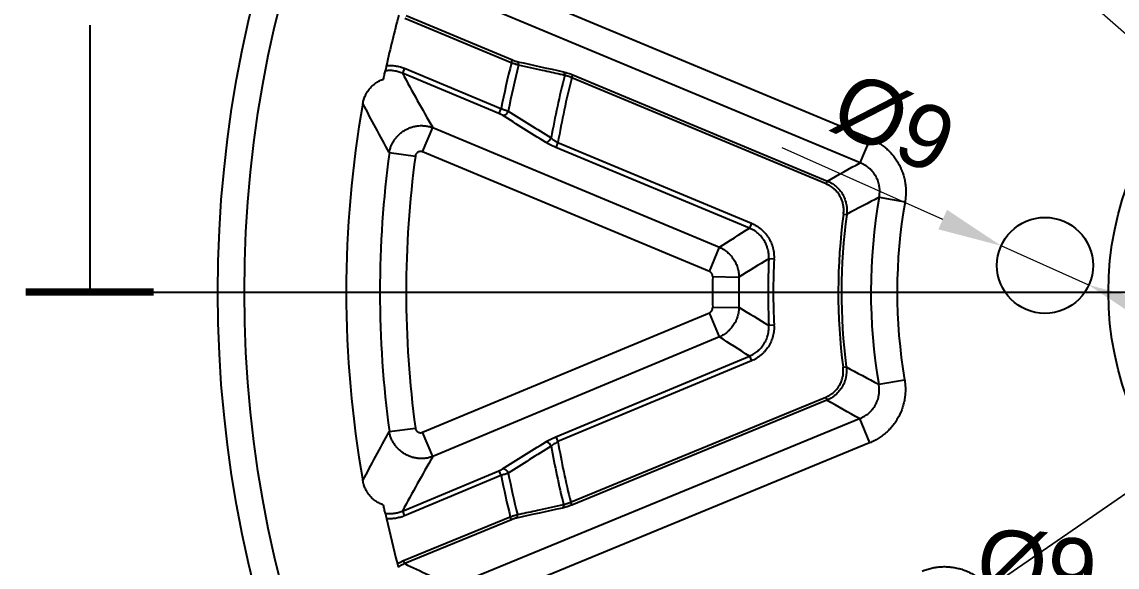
# Model space of a CAD drawing. Header units: millimetres. Extents: x -5 to 579, y 15 to 400.
# Drawn here: x 303 to 405.6, y 120.6 to 171.6 of the extents above; entities that cross this region are included whole.
import ezdxf

# ---------------------------------------------------------------- set-up
doc = ezdxf.new("R2010")
doc.units = ezdxf.units.MM
doc.layers.add('1', color=7, linetype='Continuous', true_color=0xffffff)
doc.styles.add('Arial', font='Arial')
doc.dimstyles.get("Standard").update_dxf_attribs({"dimtxt": 0.18, "dimasz": 0.18, "dimexe": 0.18, "dimexo": 0.0625, "dimgap": 0.09, "dimtad": 0, "dimtih": 1, "dimtoh": 1, "dimdec": 4, "dimzin": 0, "dimdsep": 46, "dimtxsty": 'Standard', "dimcen": 0.09, "dimadec": 0, "dimazin": 0, "dimtfac": 1, "dimtdec": 4, "dimtofl": 0, "dimtmove": 0, "dimatfit": 3, "dimfxl": 1, "dimtolj": 1, "dimtzin": 0, "dimarcsym": 0})

# ---------------------------------------------------------------- blocks, each defined once
blk = doc.blocks.new('ASSORTED_DRAFT2')
at = {"color": 18, "lineweight": 70}
blk.add_solid([(309.366085, 146.678381), (307.490441, 153.678374), (311.24173, 153.678388), (309.366085, 146.678381)], dxfattribs=at)
blk = doc.blocks.new('_U1')
at = {"layer": '1', "color": 18, "linetype": 'Continuous', "lineweight": 13}
for p, q in [((341.2, 82.54), (578.86, 246.13)), ((433.87, 146.33), (341.2, 82.54))]:
    blk.add_line(p, q, dxfattribs=at)
at = {"layer": '1', "color": 18}
for points in [[(429.49, 142.1), (428.36, 143.75), (433.87, 146.33)], [(345.57, 86.77), (346.71, 85.12), (341.2, 82.54)]]:
    blk.add_solid(points, dxfattribs=at)
at = {"layer": 'Defpoints', "color": 0}
for p in [(433.87, 146.33), (341.2, 82.54)]:
    blk.add_point(p, dxfattribs=at)
at = {"layer": '1', "color": 18, "insert": (546.66, 239.27), "char_height": 8, "attachment_point": 1, "rotation": 34.5398, "style": 'Arial'}
blk.add_mtext('\\A1;%%c225', dxfattribs=at)
blk = doc.blocks.new('_U2')
at = {"layer": '1', "color": 18, "linetype": 'Continuous', "lineweight": 13}
for p, q in [((395.37, 180.25), (313.96, 251.99)), ((472.36, 112.41), (395.37, 180.25)), ((472.36, 112.41), (399.87, 176.28))]:
    blk.add_line(p, q, dxfattribs=at)
at = {"layer": '1', "color": 18}
for points in [[(400.53, 177.03), (399.21, 175.53), (395.37, 180.25)], [(467.2, 115.62), (468.52, 117.12), (472.36, 112.41)]]:
    blk.add_solid(points, dxfattribs=at)
at = {"layer": 'Defpoints', "color": 0}
for p in [(395.37, 180.25), (472.36, 112.41)]:
    blk.add_point(p, dxfattribs=at)
at = {"layer": '1', "color": 18, "insert": (326.12, 259.75), "char_height": 8, "attachment_point": 1, "rotation": 318.6138, "style": 'Arial'}
blk.add_mtext('\\A1;%%c102,6', dxfattribs=at)
blk = doc.blocks.new('_U6')
at = {"layer": '1', "color": 18, "linetype": 'Continuous', "lineweight": 13}
for p, q in [((389.29, 153.12), (374.26, 159.86)), ((402.97, 146.99), (394.76, 150.67)), ((408.45, 144.53), (413.92, 142.08))]:
    blk.add_line(p, q, dxfattribs=at)
at = {"layer": '1', "color": 18}
for points in [[(388.88, 152.21), (389.69, 154.04), (394.76, 150.67)], [(408.86, 145.44), (408.04, 143.62), (402.97, 146.99)]]:
    blk.add_solid(points, dxfattribs=at)
at = {"layer": 'Defpoints', "color": 0}
for p in [(394.76, 150.67), (402.97, 146.99)]:
    blk.add_point(p, dxfattribs=at)
at = {"layer": '1', "color": 18, "insert": (380.86, 167.26), "char_height": 6, "attachment_point": 1, "rotation": 335.8458, "style": 'Arial'}
blk.add_mtext('\\A1;%%c9', dxfattribs=at)
blk = doc.blocks.new('_U9')
at = {"layer": '1', "color": 18, "linetype": 'Continuous', "lineweight": 13}
for p, q in [((405.13, 113.29), (388.79, 115.34)), ((420.01, 111.42), (411.08, 112.54)), ((425.97, 110.67), (431.92, 109.92))]:
    blk.add_line(p, q, dxfattribs=at)
at = {"layer": '1', "color": 18}
for points in [[(405.01, 112.29), (405.26, 114.28), (411.08, 112.54)], [(426.09, 111.66), (425.84, 109.68), (420.01, 111.42)]]:
    blk.add_solid(points, dxfattribs=at)
at = {"layer": 'Defpoints', "color": 0}
for p in [(411.08, 112.54), (420.01, 111.42)]:
    blk.add_point(p, dxfattribs=at)
at = {"layer": '1', "color": 18, "insert": (392.94, 124.35), "char_height": 6, "attachment_point": 1, "rotation": 352.8468, "style": 'Arial'}
blk.add_mtext('\\A1;%%c9', dxfattribs=at)

msp = doc.modelspace()

# ---------------------------------------------------------------- linework, layer by layer
at = {"layer": '1'}
for p, q in [((344.46, 176.59), (382.51, 160.72)), ((381.56, 158.45), (343.51, 174.32)), ((348.87, 167.81), (338.89, 171.97)), ((339.01, 172.24), (348.99, 168.08)), ((309.37, 171.33), (309.37, 146.33)), ((338.85, 167.3), (338.66, 166.84)), ((338.85, 167.3), (347.9, 163.52)), ((348.87, 167.81), (348.99, 168.08)), ((347.71, 163.07), (338.66, 166.84)), ((354.53, 166.4), (354.64, 166.68)), ((378.38, 156.46), (354.53, 166.4)), ((354.64, 166.68), (378.49, 156.73)), ((347.9, 163.52), (347.71, 163.07)), ((340.56, 159.46), (341.51, 161.74)), ((341.51, 161.74), (368.37, 150.53)), ((353.24, 160.34), (353.05, 159.89)), ((353.24, 160.34), (371.37, 152.78)), ((381.56, 158.45), (382.51, 160.72)), ((337.44, 159.41), (339.88, 159.08)), ((367.43, 148.26), (340.56, 159.46)), ((371.18, 152.32), (353.05, 159.89)), ((378.38, 156.46), (378.49, 156.73)), ((383.33, 155.21), (385.76, 154.78)), ((379.99, 153.64), (380.28, 153.6)), ((371.37, 152.78), (371.18, 152.32)), ((367.43, 148.26), (368.37, 150.53)), ((373.48, 149.42), (372.99, 149.45)), ((367.73, 147.79), (370.19, 147.74)), ((303.37, 146.33), (564.37, 146.33)), ((367.73, 144.87), (370.19, 144.92)), ((340.56, 133.19), (367.43, 144.4)), ((368.37, 142.13), (367.43, 144.4)), ((373.48, 143.24), (372.99, 143.21)), ((368.37, 142.13), (341.51, 130.92)), ((353.05, 132.77), (371.18, 140.33)), ((371.37, 139.88), (353.24, 132.32)), ((371.18, 140.33), (371.37, 139.88)), ((379.95, 139.28), (380.25, 139.32)), ((383.29, 137.7), (385.71, 138.11)), ((354.43, 126.65), (378.33, 136.48)), ((378.33, 136.48), (378.44, 136.2)), ((378.44, 136.2), (354.54, 126.37)), ((343.38, 118.79), (381.5, 134.47)), ((381.5, 134.47), (382.44, 132.19)), ((337.44, 133.25), (339.88, 133.58)), ((341.51, 130.92), (340.56, 133.19)), ((353.05, 132.77), (353.24, 132.32)), ((382.44, 132.19), (344.31, 116.51)), ((338.66, 125.81), (347.71, 129.59)), ((347.71, 129.59), (347.9, 129.14)), ((347.9, 129.14), (338.85, 125.36)), ((354.43, 126.65), (354.54, 126.37)), ((338.66, 125.81), (338.85, 125.36)), ((338.77, 121.16), (348.77, 125.27)), ((348.88, 125), (348.77, 125.27)), ((348.88, 125), (338.88, 120.88)), ((338.88, 120.88), (338.77, 121.16))]:
    msp.add_line(p, q, dxfattribs=at)
at = {"layer": '1', "const_width": 0.7}
msp.add_lwpolyline([(303.37, 146.33), (315.37, 146.33)], dxfattribs=at)
at = {"layer": '1'}
for centre, radius in [((433.87, 146.33), 112.5), ((433.87, 146.33), 110.01), ((433.87, 146.33), 29.06), ((398.87, 148.83), 4.5)]:
    msp.add_circle(centre, radius, dxfattribs=at)
for radius, start, end in [(99, 164.8064, 167.6174), (87.66, 165.8173, 168.6895), (86.96, 165.8416, 168.7532), (82.54, 165.7526, 169.9194), (81.84, 165.8001, 170.1406), (100.47, 169.8707, 190.1293), (97.31, 172.2758, 187.7242), (94.85, 172.2758, 187.7242), (51.31, 170.0342, 189.6812), (48.85, 170.0342, 189.6812), (54.37, 172.2678, 187.4476), (54.07, 172.2678, 187.4476), (60.95, 177.0674, 182.9326), (60.46, 177.0674, 182.9326), (66.15, 178.7327, 181.2673), (63.69, 178.7327, 181.2673), (82.54, 190.0806, 193.9627), (81.84, 189.8594, 193.9152), (86.96, 191.2468, 193.8738), (87.66, 191.3105, 193.8981), (99, 192.3826, 194.9089)]:
    msp.add_arc((433.87, 146.33), radius, start, end, dxfattribs=at)
for centre, major_axis, ratio, start_param, end_param in [((349.34, 167.65), (-0.065, -0.293), 0.706957, 1.550217, 2.893533), ((353.66, 166.7), (-0.065, -0.293), 0.706941, 1.549125, 2.893539), ((348.23, 163.36), (0.266, 0.423), 0.682711, 3.381539, 4.967136), ((352.25, 160.84), (0.265, 0.424), 0.679974, 3.380689, 4.980155), ((352.25, 131.82), (-0.265, 0.424), 0.679974, 4.444623, 6.044089), ((348.23, 129.3), (-0.266, 0.423), 0.682711, 4.457642, 6.043239), ((353.56, 126.36), (0.063, -0.293), 0.706941, 0.248054, 1.592467), ((349.24, 125.43), (0.063, -0.293), 0.706957, 0.24806, 1.591375)]:
    msp.add_ellipse(centre, major_axis=major_axis, ratio=ratio, start_param=start_param, end_param=end_param, dxfattribs=at)
for points, knots in [([(337.17, 167.56), (337.16, 167.53), (337.15, 167.47), (337.14, 167.42), (337.13, 167.38), (337.13, 167.37), (337.12, 167.34), (337.12, 167.33), (337.11, 167.29), (337.11, 167.27), (337.1, 167.24), (337.1, 167.22), (337.09, 167.2), (337.09, 167.19), (337.08, 167.16), (337.08, 167.15), (337.07, 167.12), (337.07, 167.11), (337.07, 167.1), (337.07, 167.09), (337.06, 167.08), (337.06, 167.07), (337.06, 167.06)], [0, 0, 0, 0, 0.125, 0.25, 0.25, 0.3125, 0.3125, 0.375, 0.375, 0.5, 0.5, 0.5625, 0.5625, 0.625, 0.625, 0.75, 0.75, 0.8125, 0.8125, 0.875, 0.875, 1, 1, 1, 1]), ([(337.17, 167.56), (337.24, 167.56), (337.31, 167.57), (337.46, 167.57), (337.53, 167.57), (337.74, 167.57), (338.02, 167.54), (338.3, 167.48), (338.48, 167.43), (338.51, 167.42), (338.58, 167.4), (338.68, 167.37), (338.78, 167.33), (338.85, 167.3)], [0, 0, 0, 0, 0.125, 0.125, 0.25, 0.25, 0.5, 0.75, 0.75, 0.8125, 0.8125, 0.875, 1, 1, 1, 1]), ([(349.55, 167.6), (349.5, 167.61), (349.46, 167.62), (349.38, 167.64), (349.35, 167.65), (349.31, 167.66), (349.29, 167.67), (349.27, 167.68), (349.25, 167.68), (349.18, 167.7), (349.12, 167.72), (349.04, 167.75), (349.03, 167.75), (349, 167.76), (348.98, 167.77), (348.94, 167.78), (348.9, 167.8), (348.87, 167.81)], [0, 0, 0, 0, 0.25, 0.25, 0.375, 0.375, 0.4375, 0.4375, 0.5, 0.5, 0.75, 0.75, 0.8125, 0.8125, 0.875, 0.875, 1, 1, 1, 1]), ([(348.99, 168.08), (349.01, 168.07), (349.03, 168.06), (349.07, 168.05), (349.09, 168.04), (349.16, 168.01), (349.2, 168), (349.25, 167.98), (349.26, 167.98), (349.28, 167.97), (349.29, 167.97), (349.32, 167.96), (349.34, 167.95), (349.39, 167.94), (349.43, 167.93), (349.46, 167.92)], [0, 0, 0, 0, 0.125, 0.125, 0.25, 0.25, 0.5, 0.5, 0.5625, 0.5625, 0.625, 0.625, 0.75, 0.75, 1, 1, 1, 1]), ([(353.86, 166.64), (353.72, 166.67), (353.59, 166.7), (352.9, 166.86), (352.34, 166.98), (351.04, 167.27), (350.3, 167.43), (349.55, 167.6)], [0, 0, 0, 0, 0.096092, 0.096092, 0.480459, 0.480459, 1, 1, 1, 1]), ([(334.96, 164), (334.98, 164.13), (335.05, 164.38), (335.14, 164.63), (335.22, 164.8), (335.25, 164.86), (335.3, 164.95), (335.32, 164.98), (335.35, 165.04), (335.37, 165.06), (335.46, 165.2), (335.53, 165.31), (335.7, 165.51), (335.79, 165.6), (335.91, 165.71), (335.94, 165.73), (335.99, 165.78), (336.06, 165.84), (336.14, 165.9), (336.31, 166.01), (336.42, 166.07), (336.59, 166.16), (336.65, 166.19), (336.74, 166.23), (336.77, 166.24), (336.84, 166.26), (336.87, 166.27), (336.9, 166.28)], [0, 0, 0, 0, 0.125, 0.25, 0.25, 0.3125, 0.3125, 0.34375, 0.34375, 0.375, 0.375, 0.5, 0.5, 0.625, 0.625, 0.65625, 0.65625, 0.6875, 0.75, 0.75, 0.875, 0.875, 0.9375, 0.9375, 0.96875, 0.96875, 1, 1, 1, 1]), ([(336.9, 166.28), (336.93, 166.42), (336.95, 166.55), (337.01, 166.81), (337.03, 166.94), (337.06, 167.06)], [0, 0, 0, 0, 0.5, 0.5, 1, 1, 1, 1]), ([(338.66, 166.84), (338.6, 166.87), (338.53, 166.9), (338.4, 166.94), (338.34, 166.96), (338.14, 167.02), (338.01, 167.04), (337.74, 167.08), (337.6, 167.09), (337.43, 167.09), (337.4, 167.09), (337.33, 167.08), (337.23, 167.08), (337.13, 167.07), (337.06, 167.06)], [0, 0, 0, 0, 0.125, 0.125, 0.25, 0.25, 0.5, 0.5, 0.75, 0.75, 0.8125, 0.8125, 0.875, 1, 1, 1, 1]), ([(353.77, 166.97), (353.83, 166.95), (353.89, 166.94), (354, 166.91), (354.03, 166.9), (354.08, 166.88), (354.1, 166.88), (354.14, 166.86), (354.16, 166.86), (354.25, 166.83), (354.33, 166.8), (354.43, 166.76), (354.45, 166.76), (354.49, 166.74), (354.51, 166.73), (354.57, 166.71), (354.6, 166.69), (354.64, 166.68)], [0, 0, 0, 0, 0.25, 0.25, 0.375, 0.375, 0.4375, 0.4375, 0.5, 0.5, 0.75, 0.75, 0.8125, 0.8125, 0.875, 0.875, 1, 1, 1, 1]), ([(354.53, 166.4), (354.5, 166.42), (354.47, 166.43), (354.43, 166.45), (354.41, 166.46), (354.38, 166.47), (354.37, 166.48), (354.29, 166.51), (354.23, 166.53), (354.16, 166.56), (354.15, 166.56), (354.12, 166.57), (354.1, 166.58), (354.06, 166.59), (354.04, 166.6), (353.96, 166.62), (353.91, 166.63), (353.86, 166.64)], [0, 0, 0, 0, 0.125, 0.125, 0.1875, 0.1875, 0.25, 0.25, 0.5, 0.5, 0.5625, 0.5625, 0.625, 0.625, 0.75, 0.75, 1, 1, 1, 1]), ([(347.9, 163.52), (347.97, 163.5), (348.03, 163.48), (348.12, 163.45), (348.15, 163.44), (348.21, 163.42), (348.24, 163.41), (348.33, 163.38), (348.38, 163.36), (348.46, 163.33), (348.49, 163.32), (348.53, 163.31), (348.56, 163.3), (348.58, 163.29)], [0, 0, 0, 0, 0.25, 0.25, 0.375, 0.375, 0.5, 0.5, 0.75, 0.75, 0.875, 0.875, 1, 1, 1, 1]), ([(348.04, 162.9), (348.02, 162.92), (348, 162.93), (347.95, 162.96), (347.92, 162.97), (347.88, 162.99), (347.87, 163), (347.84, 163.01), (347.82, 163.02), (347.78, 163.04), (347.75, 163.05), (347.71, 163.07)], [0, 0, 0, 0, 0.25, 0.25, 0.5, 0.5, 0.625, 0.625, 0.75, 0.75, 1, 1, 1, 1]), ([(337.44, 159.41), (337.46, 159.52), (337.48, 159.63), (337.53, 159.79), (337.55, 159.84), (337.58, 159.94), (337.6, 160), (337.67, 160.15), (337.76, 160.35), (337.88, 160.54), (337.96, 160.65), (337.98, 160.67), (338.01, 160.72), (338.06, 160.79), (338.12, 160.85), (338.23, 160.98), (338.38, 161.13), (338.56, 161.28), (338.67, 161.36), (338.69, 161.38), (338.74, 161.41), (338.81, 161.45), (338.88, 161.5), (339.03, 161.58), (339.13, 161.63), (339.33, 161.72), (339.44, 161.76), (339.65, 161.83), (339.76, 161.85), (339.98, 161.9), (340.09, 161.91), (340.31, 161.93), (340.42, 161.93), (340.59, 161.93), (340.64, 161.92), (340.76, 161.91), (340.81, 161.91), (340.97, 161.89), (341.08, 161.86), (341.3, 161.81), (341.4, 161.78), (341.51, 161.74)], [0, 0, 0, 0, 0.0625, 0.0625, 0.09375, 0.09375, 0.125, 0.125, 0.1875, 0.25, 0.25, 0.265625, 0.265625, 0.28125, 0.3125, 0.3125, 0.375, 0.4375, 0.4375, 0.453125, 0.453125, 0.46875, 0.5, 0.5, 0.5625, 0.5625, 0.625, 0.625, 0.6875, 0.6875, 0.75, 0.75, 0.8125, 0.8125, 0.84375, 0.84375, 0.875, 0.875, 0.9375, 0.9375, 1, 1, 1, 1]), ([(353.05, 159.89), (352.95, 159.93), (352.86, 159.97), (352.73, 160.03), (352.68, 160.05), (352.62, 160.08), (352.59, 160.09), (352.55, 160.11), (352.53, 160.12), (352.42, 160.18), (352.34, 160.22), (352.23, 160.28), (352.2, 160.3), (352.13, 160.34), (352.09, 160.36), (352.06, 160.38)], [0, 0, 0, 0, 0.25, 0.25, 0.375, 0.375, 0.4375, 0.4375, 0.5, 0.5, 0.75, 0.75, 0.875, 0.875, 1, 1, 1, 1]), ([(352.6, 160.78), (352.62, 160.76), (352.64, 160.74), (352.68, 160.7), (352.71, 160.69), (352.78, 160.63), (352.83, 160.59), (352.91, 160.54), (352.94, 160.52), (353, 160.48), (353.03, 160.46), (353.12, 160.41), (353.18, 160.38), (353.24, 160.34)], [0, 0, 0, 0, 0.125, 0.125, 0.25, 0.25, 0.5, 0.5, 0.625, 0.625, 0.75, 0.75, 1, 1, 1, 1]), ([(382.51, 160.72), (382.65, 160.66), (382.93, 160.53), (383.32, 160.3), (383.57, 160.13), (383.81, 159.95), (383.93, 159.85), (384.16, 159.65), (384.27, 159.54), (384.48, 159.32), (384.68, 159.09), (384.86, 158.84), (384.98, 158.65), (385.02, 158.59), (385.1, 158.46), (385.14, 158.39), (385.25, 158.19), (385.32, 158.05), (385.44, 157.77), (385.55, 157.49), (385.64, 157.2), (385.71, 156.9), (385.74, 156.75), (385.79, 156.45), (385.81, 156.3), (385.84, 155.99), (385.85, 155.69), (385.82, 155.24), (385.78, 154.93), (385.76, 154.78)], [0, 0, 0, 0, 0.0625, 0.125, 0.1875, 0.1875, 0.25, 0.25, 0.3125, 0.3125, 0.375, 0.4375, 0.4375, 0.46875, 0.46875, 0.5, 0.5, 0.5625, 0.5625, 0.625, 0.6875, 0.6875, 0.75, 0.75, 0.8125, 0.8125, 0.875, 0.9375, 1, 1, 1, 1]), ([(340.56, 159.46), (340.52, 159.48), (340.49, 159.49), (340.43, 159.5), (340.41, 159.5), (340.37, 159.5), (340.36, 159.5), (340.3, 159.5), (340.26, 159.49), (340.19, 159.47), (340.15, 159.46), (340.11, 159.43), (340.09, 159.42), (340.06, 159.4), (340.03, 159.37), (340, 159.35), (339.99, 159.32), (339.98, 159.32), (339.97, 159.3), (339.96, 159.29), (339.94, 159.26), (339.92, 159.22), (339.9, 159.17), (339.9, 159.15), (339.89, 159.11), (339.88, 159.1), (339.88, 159.08)], [0, 0, 0, 0, 0.125, 0.125, 0.1875, 0.1875, 0.25, 0.25, 0.375, 0.375, 0.5, 0.5, 0.5625, 0.5625, 0.625, 0.6875, 0.6875, 0.71875, 0.71875, 0.75, 0.75, 0.875, 0.875, 0.9375, 0.9375, 1, 1, 1, 1]), ([(383.33, 155.21), (383.36, 155.37), (383.38, 155.54), (383.39, 155.87), (383.38, 156.04), (383.35, 156.25), (383.34, 156.29), (383.33, 156.37), (383.32, 156.41), (383.29, 156.53), (383.27, 156.61), (383.19, 156.85), (383.12, 157), (383.02, 157.19), (383, 157.23), (382.95, 157.3), (382.93, 157.33), (382.86, 157.44), (382.76, 157.57), (382.65, 157.7), (382.57, 157.79), (382.54, 157.82), (382.48, 157.87), (382.44, 157.9), (382.28, 158.04), (382.15, 158.14), (381.86, 158.31), (381.72, 158.38), (381.56, 158.45)], [0, 0, 0, 0, 0.125, 0.125, 0.25, 0.25, 0.28125, 0.28125, 0.3125, 0.3125, 0.375, 0.375, 0.5, 0.5, 0.53125, 0.53125, 0.5625, 0.5625, 0.625, 0.6875, 0.6875, 0.71875, 0.71875, 0.75, 0.75, 0.875, 0.875, 1, 1, 1, 1]), ([(379.99, 153.64), (380.01, 153.79), (380.02, 153.93), (380.01, 154.15), (380.01, 154.22), (380, 154.33), (379.99, 154.37), (379.98, 154.44), (379.97, 154.48), (379.94, 154.66), (379.9, 154.8), (379.82, 155), (379.8, 155.07), (379.75, 155.16), (379.73, 155.2), (379.7, 155.26), (379.68, 155.29), (379.59, 155.45), (379.51, 155.57), (379.37, 155.74), (379.32, 155.79), (379.25, 155.87), (379.22, 155.9), (379.17, 155.95), (379.14, 155.97), (379.01, 156.09), (378.89, 156.18), (378.64, 156.33), (378.51, 156.4), (378.38, 156.46)], [0, 0, 0, 0, 0.125, 0.125, 0.1875, 0.1875, 0.21875, 0.21875, 0.25, 0.25, 0.375, 0.375, 0.4375, 0.4375, 0.46875, 0.46875, 0.5, 0.5, 0.625, 0.625, 0.6875, 0.6875, 0.71875, 0.71875, 0.75, 0.75, 0.875, 0.875, 1, 1, 1, 1]), ([(378.49, 156.73), (378.64, 156.67), (378.79, 156.59), (379.06, 156.42), (379.19, 156.32), (379.32, 156.2), (379.34, 156.19), (379.37, 156.16), (379.41, 156.12), (379.51, 156.02), (379.59, 155.93), (379.75, 155.75), (379.84, 155.61), (379.94, 155.44), (379.96, 155.4), (379.99, 155.33), (380.01, 155.29), (380.06, 155.18), (380.09, 155.11), (380.18, 154.89), (380.22, 154.73), (380.26, 154.53), (380.27, 154.49), (380.28, 154.41), (380.29, 154.37), (380.3, 154.25), (380.31, 154.17), (380.31, 154.05), (380.31, 154.01), (380.31, 153.93), (380.31, 153.89), (380.3, 153.77), (380.29, 153.68), (380.28, 153.6)], [0, 0, 0, 0, 0.125, 0.125, 0.25, 0.25, 0.265625, 0.265625, 0.28125, 0.3125, 0.375, 0.375, 0.5, 0.5, 0.53125, 0.53125, 0.5625, 0.5625, 0.625, 0.625, 0.75, 0.75, 0.78125, 0.78125, 0.8125, 0.8125, 0.875, 0.875, 0.90625, 0.90625, 0.9375, 0.9375, 1, 1, 1, 1]), ([(372.99, 149.45), (373, 149.6), (373, 149.75), (372.97, 150.05), (372.94, 150.2), (372.89, 150.38), (372.88, 150.42), (372.86, 150.49), (372.83, 150.6), (372.79, 150.71), (372.7, 150.91), (372.63, 151.05), (372.53, 151.21), (372.51, 151.24), (372.46, 151.3), (372.44, 151.33), (372.37, 151.42), (372.33, 151.48), (372.18, 151.65), (372.07, 151.76), (371.9, 151.9), (371.84, 151.95), (371.74, 152.02), (371.71, 152.04), (371.65, 152.08), (371.62, 152.1), (371.45, 152.2), (371.32, 152.27), (371.18, 152.32)], [0, 0, 0, 0, 0.125, 0.125, 0.25, 0.25, 0.28125, 0.28125, 0.3125, 0.375, 0.375, 0.5, 0.5, 0.53125, 0.53125, 0.5625, 0.5625, 0.625, 0.625, 0.75, 0.75, 0.8125, 0.8125, 0.84375, 0.84375, 0.875, 0.875, 1, 1, 1, 1]), ([(371.37, 152.78), (371.53, 152.71), (371.69, 152.63), (371.88, 152.52), (371.92, 152.49), (371.99, 152.44), (372.03, 152.42), (372.13, 152.34), (372.2, 152.29), (372.4, 152.11), (372.53, 151.99), (372.7, 151.79), (372.76, 151.72), (372.84, 151.62), (372.86, 151.58), (372.91, 151.51), (372.94, 151.47), (373.05, 151.28), (373.14, 151.13), (373.24, 150.89), (373.27, 150.81), (373.32, 150.68), (373.33, 150.64), (373.35, 150.57), (373.35, 150.55), (373.37, 150.51), (373.37, 150.49), (373.42, 150.3), (373.48, 149.95), (373.49, 149.6), (373.48, 149.42)], [0, 0, 0, 0, 0.125, 0.125, 0.15625, 0.15625, 0.1875, 0.1875, 0.25, 0.25, 0.375, 0.375, 0.4375, 0.4375, 0.46875, 0.46875, 0.5, 0.5, 0.625, 0.625, 0.6875, 0.6875, 0.71875, 0.71875, 0.734375, 0.734375, 0.75, 0.75, 0.875, 1, 1, 1, 1]), ([(368.37, 150.53), (368.51, 150.47), (368.64, 150.4), (368.83, 150.28), (368.89, 150.24), (369.01, 150.16), (369.06, 150.11), (369.23, 149.97), (369.34, 149.86), (369.46, 149.73), (369.48, 149.7), (369.53, 149.64), (369.55, 149.61), (369.62, 149.52), (369.66, 149.46), (369.78, 149.28), (369.85, 149.15), (369.94, 148.95), (369.97, 148.88), (370.01, 148.78), (370.02, 148.74), (370.05, 148.67), (370.06, 148.64), (370.11, 148.46), (370.14, 148.32), (370.18, 148.03), (370.19, 147.88), (370.19, 147.74)], [0, 0, 0, 0, 0.125, 0.125, 0.1875, 0.1875, 0.25, 0.25, 0.375, 0.375, 0.40625, 0.40625, 0.4375, 0.4375, 0.5, 0.5, 0.625, 0.625, 0.6875, 0.6875, 0.71875, 0.71875, 0.75, 0.75, 0.875, 0.875, 1, 1, 1, 1]), ([(367.73, 147.79), (367.73, 147.82), (367.73, 147.87), (367.72, 147.91), (367.71, 147.95), (367.7, 147.96), (367.69, 147.98), (367.69, 148), (367.68, 148.03), (367.66, 148.05), (367.64, 148.09), (367.62, 148.11), (367.59, 148.15), (367.57, 148.16), (367.54, 148.19), (367.53, 148.2), (367.51, 148.21), (367.5, 148.22), (367.47, 148.24), (367.45, 148.25), (367.43, 148.26)], [0, 0, 0, 0, 0.125, 0.25, 0.25, 0.3125, 0.3125, 0.375, 0.375, 0.5, 0.5, 0.625, 0.625, 0.75, 0.75, 0.8125, 0.8125, 0.875, 0.875, 1, 1, 1, 1]), ([(367.43, 144.4), (367.45, 144.41), (367.49, 144.43), (367.53, 144.46), (367.56, 144.48), (367.57, 144.49), (367.59, 144.51), (367.6, 144.52), (367.62, 144.55), (367.64, 144.56), (367.66, 144.61), (367.67, 144.63), (367.7, 144.67), (367.7, 144.7), (367.71, 144.73), (367.72, 144.74), (367.72, 144.77), (367.72, 144.78), (367.73, 144.82), (367.73, 144.84), (367.73, 144.87)], [0, 0, 0, 0, 0.125, 0.25, 0.25, 0.3125, 0.3125, 0.375, 0.375, 0.5, 0.5, 0.625, 0.625, 0.75, 0.75, 0.8125, 0.8125, 0.875, 0.875, 1, 1, 1, 1]), ([(370.19, 144.92), (370.19, 144.77), (370.18, 144.63), (370.15, 144.41), (370.14, 144.33), (370.11, 144.19), (370.09, 144.12), (370.02, 143.91), (369.97, 143.77), (369.9, 143.6), (369.88, 143.57), (369.85, 143.5), (369.83, 143.47), (369.78, 143.37), (369.74, 143.31), (369.62, 143.13), (369.53, 143.01), (369.38, 142.85), (369.33, 142.79), (369.25, 142.71), (369.23, 142.69), (369.17, 142.64), (369.15, 142.62), (369, 142.5), (368.89, 142.41), (368.64, 142.26), (368.51, 142.19), (368.37, 142.13)], [0, 0, 0, 0, 0.125, 0.125, 0.1875, 0.1875, 0.25, 0.25, 0.375, 0.375, 0.40625, 0.40625, 0.4375, 0.4375, 0.5, 0.5, 0.625, 0.625, 0.6875, 0.6875, 0.71875, 0.71875, 0.75, 0.75, 0.875, 0.875, 1, 1, 1, 1]), ([(371.18, 140.33), (371.32, 140.39), (371.59, 140.53), (371.83, 140.7), (371.98, 140.82), (372.01, 140.85), (372.06, 140.9), (372.15, 140.98), (372.23, 141.06), (372.37, 141.23), (372.46, 141.35), (372.56, 141.51), (372.58, 141.54), (372.62, 141.61), (372.64, 141.64), (372.69, 141.74), (372.73, 141.81), (372.82, 142.02), (372.86, 142.16), (372.92, 142.38), (372.94, 142.45), (372.96, 142.57), (372.96, 142.6), (372.97, 142.68), (372.98, 142.72), (373, 142.91), (373, 143.06), (372.99, 143.21)], [0, 0, 0, 0, 0.125, 0.25, 0.25, 0.28125, 0.28125, 0.3125, 0.375, 0.375, 0.5, 0.5, 0.53125, 0.53125, 0.5625, 0.5625, 0.625, 0.625, 0.75, 0.75, 0.8125, 0.8125, 0.84375, 0.84375, 0.875, 0.875, 1, 1, 1, 1]), ([(373.48, 143.24), (373.49, 143.06), (373.49, 142.88), (373.47, 142.66), (373.46, 142.62), (373.45, 142.53), (373.44, 142.49), (373.42, 142.35), (373.4, 142.27), (373.33, 142.01), (373.27, 141.85), (373.17, 141.61), (373.13, 141.53), (373.07, 141.41), (373.05, 141.37), (373, 141.29), (372.98, 141.25), (372.86, 141.07), (372.76, 140.93), (372.59, 140.73), (372.53, 140.67), (372.43, 140.57), (372.4, 140.54), (372.35, 140.5), (372.33, 140.48), (372.3, 140.45), (372.28, 140.44), (372.13, 140.31), (371.85, 140.11), (371.53, 139.95), (371.37, 139.88)], [0, 0, 0, 0, 0.125, 0.125, 0.15625, 0.15625, 0.1875, 0.1875, 0.25, 0.25, 0.375, 0.375, 0.4375, 0.4375, 0.46875, 0.46875, 0.5, 0.5, 0.625, 0.625, 0.6875, 0.6875, 0.71875, 0.71875, 0.734375, 0.734375, 0.75, 0.75, 0.875, 1, 1, 1, 1]), ([(378.33, 136.48), (378.47, 136.53), (378.59, 136.6), (378.78, 136.71), (378.84, 136.75), (378.93, 136.82), (378.96, 136.84), (379.01, 136.89), (379.04, 136.91), (379.18, 137.03), (379.28, 137.13), (379.42, 137.3), (379.46, 137.36), (379.52, 137.45), (379.55, 137.48), (379.58, 137.54), (379.6, 137.57), (379.69, 137.73), (379.76, 137.86), (379.83, 138.06), (379.86, 138.13), (379.89, 138.24), (379.89, 138.27), (379.91, 138.34), (379.92, 138.38), (379.96, 138.56), (379.97, 138.7), (379.98, 138.99), (379.97, 139.14), (379.95, 139.28)], [0, 0, 0, 0, 0.125, 0.125, 0.1875, 0.1875, 0.21875, 0.21875, 0.25, 0.25, 0.375, 0.375, 0.4375, 0.4375, 0.46875, 0.46875, 0.5, 0.5, 0.625, 0.625, 0.6875, 0.6875, 0.71875, 0.71875, 0.75, 0.75, 0.875, 0.875, 1, 1, 1, 1]), ([(380.25, 139.32), (380.27, 139.16), (380.28, 139), (380.26, 138.68), (380.25, 138.52), (380.21, 138.34), (380.21, 138.32), (380.2, 138.28), (380.18, 138.22), (380.17, 138.16), (380.14, 138.04), (380.11, 137.97), (380.03, 137.74), (379.96, 137.6), (379.86, 137.42), (379.83, 137.39), (379.79, 137.32), (379.72, 137.22), (379.65, 137.12), (379.5, 136.94), (379.39, 136.82), (379.23, 136.69), (379.2, 136.66), (379.14, 136.61), (379.04, 136.54), (378.94, 136.47), (378.84, 136.4), (378.81, 136.38), (378.74, 136.34), (378.7, 136.32), (378.59, 136.27), (378.52, 136.24), (378.44, 136.2)], [0, 0, 0, 0, 0.125, 0.125, 0.25, 0.25, 0.265625, 0.265625, 0.28125, 0.3125, 0.3125, 0.375, 0.375, 0.5, 0.5, 0.53125, 0.53125, 0.5625, 0.625, 0.625, 0.75, 0.75, 0.78125, 0.78125, 0.8125, 0.875, 0.875, 0.90625, 0.90625, 0.9375, 0.9375, 1, 1, 1, 1]), ([(381.5, 134.47), (381.66, 134.53), (381.81, 134.6), (382.09, 134.78), (382.23, 134.87), (382.39, 135.01), (382.42, 135.04), (382.48, 135.1), (382.51, 135.13), (382.6, 135.21), (382.65, 135.28), (382.81, 135.47), (382.9, 135.61), (383.01, 135.79), (383.03, 135.83), (383.06, 135.91), (383.08, 135.94), (383.13, 136.06), (383.19, 136.22), (383.24, 136.38), (383.27, 136.5), (383.28, 136.54), (383.29, 136.62), (383.3, 136.66), (383.33, 136.87), (383.34, 137.04), (383.34, 137.37), (383.32, 137.53), (383.29, 137.7)], [0, 0, 0, 0, 0.125, 0.125, 0.25, 0.25, 0.28125, 0.28125, 0.3125, 0.3125, 0.375, 0.375, 0.5, 0.5, 0.53125, 0.53125, 0.5625, 0.5625, 0.625, 0.6875, 0.6875, 0.71875, 0.71875, 0.75, 0.75, 0.875, 0.875, 1, 1, 1, 1]), ([(385.71, 138.11), (385.74, 137.96), (385.78, 137.66), (385.8, 137.2), (385.79, 136.9), (385.76, 136.6), (385.74, 136.45), (385.69, 136.14), (385.66, 135.99), (385.59, 135.7), (385.5, 135.41), (385.39, 135.12), (385.29, 134.92), (385.26, 134.85), (385.19, 134.71), (385.16, 134.64), (385.04, 134.44), (384.89, 134.18), (384.62, 133.81), (384.42, 133.58), (384.21, 133.36), (384.1, 133.26), (383.87, 133.05), (383.75, 132.96), (383.5, 132.78), (383.25, 132.6), (382.86, 132.38), (382.58, 132.25), (382.44, 132.19)], [0, 0, 0, 0, 0.0625, 0.125, 0.1875, 0.1875, 0.25, 0.25, 0.3125, 0.3125, 0.375, 0.4375, 0.4375, 0.46875, 0.46875, 0.5, 0.5, 0.5625, 0.625, 0.6875, 0.6875, 0.75, 0.75, 0.8125, 0.8125, 0.875, 0.9375, 1, 1, 1, 1]), ([(339.88, 133.58), (339.89, 133.54), (339.89, 133.51), (339.91, 133.45), (339.92, 133.44), (339.94, 133.4), (339.95, 133.39), (339.98, 133.34), (340, 133.31), (340.06, 133.26), (340.09, 133.24), (340.14, 133.21), (340.15, 133.2), (340.19, 133.18), (340.22, 133.17), (340.26, 133.16), (340.29, 133.16), (340.3, 133.16), (340.32, 133.15), (340.33, 133.15), (340.37, 133.15), (340.41, 133.15), (340.47, 133.16), (340.49, 133.17), (340.52, 133.18), (340.54, 133.18), (340.56, 133.19)], [0, 0, 0, 0, 0.125, 0.125, 0.1875, 0.1875, 0.25, 0.25, 0.375, 0.375, 0.5, 0.5, 0.5625, 0.5625, 0.625, 0.6875, 0.6875, 0.71875, 0.71875, 0.75, 0.75, 0.875, 0.875, 0.9375, 0.9375, 1, 1, 1, 1]), ([(341.51, 130.92), (341.4, 130.88), (341.3, 130.85), (341.13, 130.81), (341.08, 130.79), (340.97, 130.77), (340.92, 130.76), (340.75, 130.74), (340.53, 130.72), (340.31, 130.73), (340.17, 130.74), (340.14, 130.74), (340.08, 130.75), (340, 130.76), (339.92, 130.77), (339.75, 130.81), (339.65, 130.83), (339.43, 130.9), (339.33, 130.94), (339.2, 130.99), (339.17, 131.01), (339.12, 131.03), (339.05, 131.07), (338.97, 131.11), (338.83, 131.19), (338.73, 131.25), (338.55, 131.38), (338.47, 131.45), (338.3, 131.61), (338.22, 131.69), (338.08, 131.85), (338.01, 131.94), (337.88, 132.12), (337.82, 132.22), (337.74, 132.36), (337.71, 132.41), (337.67, 132.51), (337.64, 132.56), (337.58, 132.72), (337.54, 132.82), (337.48, 133.03), (337.46, 133.14), (337.44, 133.25)], [0, 0, 0, 0, 0.0625, 0.0625, 0.09375, 0.09375, 0.125, 0.125, 0.1875, 0.25, 0.25, 0.265625, 0.265625, 0.28125, 0.3125, 0.3125, 0.375, 0.375, 0.4375, 0.4375, 0.453125, 0.453125, 0.46875, 0.5, 0.5, 0.5625, 0.5625, 0.625, 0.625, 0.6875, 0.6875, 0.75, 0.75, 0.8125, 0.8125, 0.84375, 0.84375, 0.875, 0.875, 0.9375, 0.9375, 1, 1, 1, 1]), ([(352.06, 132.27), (352.12, 132.31), (352.19, 132.35), (352.3, 132.42), (352.34, 132.44), (352.4, 132.47), (352.42, 132.48), (352.47, 132.5), (352.49, 132.51), (352.59, 132.56), (352.68, 132.61), (352.82, 132.67), (352.86, 132.69), (352.93, 132.72), (352.96, 132.73), (353, 132.75), (353.03, 132.76), (353.05, 132.77)], [0, 0, 0, 0, 0.25, 0.25, 0.375, 0.375, 0.4375, 0.4375, 0.5, 0.5, 0.75, 0.75, 0.875, 0.875, 0.9375, 0.9375, 1, 1, 1, 1]), ([(353.24, 132.32), (353.22, 132.31), (353.21, 132.3), (353.18, 132.28), (353.16, 132.27), (353.12, 132.25), (353.09, 132.23), (353, 132.17), (352.94, 132.14), (352.87, 132.09), (352.86, 132.08), (352.83, 132.06), (352.79, 132.03), (352.75, 132.01), (352.68, 131.95), (352.64, 131.92), (352.6, 131.88)], [0, 0, 0, 0, 0.0625, 0.0625, 0.125, 0.125, 0.25, 0.25, 0.5, 0.5, 0.5625, 0.5625, 0.625, 0.75, 0.75, 1, 1, 1, 1]), ([(347.71, 129.59), (347.73, 129.6), (347.75, 129.6), (347.78, 129.62), (347.79, 129.62), (347.84, 129.64), (347.87, 129.66), (347.91, 129.68), (347.92, 129.69), (347.95, 129.7), (347.96, 129.71), (348, 129.73), (348.02, 129.74), (348.04, 129.75)], [0, 0, 0, 0, 0.125, 0.125, 0.25, 0.25, 0.5, 0.5, 0.625, 0.625, 0.75, 0.75, 1, 1, 1, 1]), ([(348.58, 129.37), (348.53, 129.35), (348.49, 129.33), (348.41, 129.3), (348.38, 129.29), (348.33, 129.27), (348.3, 129.26), (348.21, 129.23), (348.15, 129.21), (348.06, 129.18), (348.03, 129.17), (347.98, 129.16), (347.97, 129.15), (347.94, 129.14), (347.92, 129.14), (347.9, 129.14)], [0, 0, 0, 0, 0.25, 0.25, 0.375, 0.375, 0.5, 0.5, 0.75, 0.75, 0.875, 0.875, 0.9375, 0.9375, 1, 1, 1, 1]), ([(336.9, 126.37), (336.77, 126.42), (336.53, 126.52), (336.31, 126.65), (336.17, 126.74), (336.15, 126.76), (336.09, 126.8), (336.01, 126.86), (335.94, 126.92), (335.79, 127.05), (335.7, 127.15), (335.58, 127.3), (335.54, 127.35), (335.48, 127.43), (335.46, 127.46), (335.42, 127.51), (335.4, 127.54), (335.32, 127.68), (335.25, 127.79), (335.14, 128.03), (335.1, 128.15), (335.05, 128.31), (335.04, 128.34), (335.02, 128.4), (334.99, 128.5), (334.97, 128.59), (334.96, 128.66)], [0, 0, 0, 0, 0.125, 0.25, 0.25, 0.28125, 0.28125, 0.3125, 0.375, 0.375, 0.5, 0.5, 0.5625, 0.5625, 0.59375, 0.59375, 0.625, 0.625, 0.75, 0.75, 0.875, 0.875, 0.90625, 0.90625, 0.9375, 1, 1, 1, 1]), ([(337.06, 125.6), (337.03, 125.72), (337.01, 125.84), (336.95, 126.1), (336.93, 126.24), (336.9, 126.37)], [0, 0, 0, 0, 0.5, 0.5, 1, 1, 1, 1]), ([(349.45, 125.48), (349.58, 125.51), (349.72, 125.54), (350.41, 125.69), (350.97, 125.81), (352.27, 126.09), (353.01, 126.25), (353.76, 126.41)], [0, 0, 0, 0, 0.096092, 0.096092, 0.480459, 0.480459, 1, 1, 1, 1]), ([(354.54, 126.37), (354.46, 126.34), (354.39, 126.31), (354.27, 126.27), (354.23, 126.25), (354.17, 126.23), (354.15, 126.23), (354.11, 126.21), (354.1, 126.21), (354, 126.18), (353.93, 126.15), (353.84, 126.13), (353.83, 126.13), (353.79, 126.12), (353.78, 126.11), (353.73, 126.1), (353.7, 126.09), (353.67, 126.09)], [0, 0, 0, 0, 0.25, 0.25, 0.375, 0.375, 0.4375, 0.4375, 0.5, 0.5, 0.75, 0.75, 0.8125, 0.8125, 0.875, 0.875, 1, 1, 1, 1]), ([(353.76, 126.41), (353.79, 126.42), (353.81, 126.42), (353.85, 126.43), (353.86, 126.43), (353.88, 126.44), (353.9, 126.45), (353.96, 126.46), (354.02, 126.48), (354.09, 126.51), (354.1, 126.51), (354.13, 126.52), (354.15, 126.53), (354.19, 126.55), (354.22, 126.56), (354.31, 126.59), (354.37, 126.62), (354.43, 126.65)], [0, 0, 0, 0, 0.125, 0.125, 0.1875, 0.1875, 0.25, 0.25, 0.5, 0.5, 0.5625, 0.5625, 0.625, 0.625, 0.75, 0.75, 1, 1, 1, 1]), ([(337.06, 125.6), (337.19, 125.58), (337.33, 125.57), (337.53, 125.57), (337.6, 125.57), (337.74, 125.58), (337.81, 125.59), (338.01, 125.61), (338.14, 125.64), (338.4, 125.71), (338.53, 125.76), (338.66, 125.81)], [0, 0, 0, 0, 0.25, 0.25, 0.375, 0.375, 0.5, 0.5, 0.75, 0.75, 1, 1, 1, 1]), ([(337.06, 125.6), (337.06, 125.59), (337.06, 125.58), (337.07, 125.56), (337.07, 125.54), (337.08, 125.51), (337.08, 125.49), (337.09, 125.46), (337.09, 125.45), (337.1, 125.43), (337.1, 125.42), (337.11, 125.39), (337.11, 125.36), (337.12, 125.31), (337.13, 125.29), (337.14, 125.24), (337.15, 125.18), (337.16, 125.13), (337.17, 125.1)], [0, 0, 0, 0, 0.125, 0.125, 0.25, 0.25, 0.375, 0.375, 0.4375, 0.4375, 0.5, 0.5, 0.625, 0.625, 0.75, 0.75, 0.875, 1, 1, 1, 1]), ([(338.85, 125.36), (338.72, 125.3), (338.45, 125.21), (338.17, 125.15), (337.96, 125.11), (337.88, 125.11), (337.74, 125.09), (337.67, 125.09), (337.45, 125.08), (337.31, 125.09), (337.17, 125.1)], [0, 0, 0, 0, 0.25, 0.5, 0.5, 0.625, 0.625, 0.75, 0.75, 1, 1, 1, 1]), ([(348.77, 125.27), (348.83, 125.29), (348.89, 125.32), (348.98, 125.35), (349.01, 125.36), (349.06, 125.37), (349.07, 125.37), (349.1, 125.38), (349.12, 125.39), (349.19, 125.41), (349.25, 125.43), (349.31, 125.44), (349.32, 125.45), (349.35, 125.45), (349.36, 125.46), (349.4, 125.47), (349.42, 125.47), (349.45, 125.48)], [0, 0, 0, 0, 0.25, 0.25, 0.375, 0.375, 0.4375, 0.4375, 0.5, 0.5, 0.75, 0.75, 0.8125, 0.8125, 0.875, 0.875, 1, 1, 1, 1]), ([(349.35, 125.15), (349.34, 125.15), (349.32, 125.15), (349.29, 125.14), (349.28, 125.14), (349.27, 125.13), (349.26, 125.13), (349.21, 125.12), (349.17, 125.11), (349.12, 125.09), (349.11, 125.09), (349.09, 125.08), (349.08, 125.07), (349.05, 125.06), (349.03, 125.06), (348.97, 125.03), (348.92, 125.02), (348.88, 125)], [0, 0, 0, 0, 0.125, 0.125, 0.1875, 0.1875, 0.25, 0.25, 0.5, 0.5, 0.5625, 0.5625, 0.625, 0.625, 0.75, 0.75, 1, 1, 1, 1]), ([(338.2, 120.86), (338.24, 120.89), (338.29, 120.92), (338.38, 120.97), (338.43, 121), (338.57, 121.07), (338.67, 121.12), (338.77, 121.16)], [0, 0, 0, 0, 0.25, 0.25, 0.5, 0.5, 1, 1, 1, 1]), ([(338.2, 120.86), (338.2, 120.84), (338.21, 120.81), (338.22, 120.77), (338.23, 120.75), (338.23, 120.74), (338.23, 120.72), (338.24, 120.72), (338.24, 120.69), (338.25, 120.68), (338.25, 120.66), (338.25, 120.65), (338.26, 120.64), (338.26, 120.63), (338.26, 120.62), (338.27, 120.61), (338.27, 120.59), (338.27, 120.59), (338.27, 120.58), (338.27, 120.58), (338.28, 120.57), (338.28, 120.56), (338.28, 120.56)], [0, 0, 0, 0, 0.125, 0.25, 0.25, 0.3125, 0.3125, 0.375, 0.375, 0.5, 0.5, 0.5625, 0.5625, 0.625, 0.625, 0.75, 0.75, 0.8125, 0.8125, 0.875, 0.875, 1, 1, 1, 1]), ([(338.88, 120.88), (338.77, 120.84), (338.67, 120.79), (338.54, 120.72), (338.52, 120.71), (338.47, 120.68), (338.4, 120.64), (338.33, 120.59), (338.28, 120.56)], [0, 0, 0, 0, 0.5, 0.5, 0.625, 0.625, 0.75, 1, 1, 1, 1]), ([(387.37, 120.19), (387.52, 120.25), (387.8, 120.35), (388.24, 120.47), (388.54, 120.52), (388.84, 120.57), (389, 120.58), (389.3, 120.6), (389.46, 120.6), (389.76, 120.59), (390.06, 120.57), (390.36, 120.52), (390.59, 120.48), (390.66, 120.46), (390.81, 120.42), (390.88, 120.4), (391.11, 120.34), (391.25, 120.29), (391.53, 120.18), (391.81, 120.06), (392.08, 119.91), (392.34, 119.76), (392.47, 119.67), (392.72, 119.49), (392.96, 119.3), (393.29, 118.99), (393.6, 118.66), (393.78, 118.41), (393.87, 118.29)], [0, 0, 0, 0, 0.0625, 0.125, 0.1875, 0.1875, 0.25, 0.25, 0.3125, 0.3125, 0.375, 0.4375, 0.4375, 0.46875, 0.46875, 0.5, 0.5, 0.5625, 0.5625, 0.625, 0.6875, 0.6875, 0.75, 0.75, 0.8125, 0.875, 0.9375, 1, 1, 1, 1])]:
    msp.add_open_spline(points, degree=3, knots=knots, dxfattribs=at)
for points in [[(349.46, 167.92), (350.9, 167.6), (352.33, 167.29), (353.77, 166.97)], [(338.66, 166.84), (339.58, 165.15), (340.52, 163.45), (341.51, 161.74)], [(337.44, 159.41), (336.59, 160.95), (335.76, 162.48), (334.96, 164)], [(348.58, 163.29), (349.92, 162.45), (351.25, 161.61), (352.6, 160.78)], [(352.06, 160.38), (350.72, 161.22), (349.38, 162.06), (348.04, 162.9)], [(378.49, 156.73), (379.5, 157.31), (380.52, 157.88), (381.56, 158.45)], [(383.33, 155.21), (382.3, 154.68), (381.29, 154.15), (380.28, 153.6)], [(368.37, 150.53), (369.3, 151.13), (370.23, 151.73), (371.18, 152.32)], [(372.99, 149.45), (372.05, 148.88), (371.12, 148.31), (370.19, 147.74)], [(370.19, 144.92), (371.12, 144.34), (372.05, 143.77), (372.99, 143.21)], [(371.18, 140.33), (370.23, 140.93), (369.3, 141.53), (368.37, 142.13)], [(380.25, 139.32), (381.25, 138.77), (382.26, 138.23), (383.29, 137.7)], [(381.5, 134.47), (380.47, 135.04), (379.45, 135.62), (378.44, 136.2)], [(334.96, 128.66), (335.76, 130.18), (336.59, 131.71), (337.44, 133.25)], [(348.04, 129.75), (349.38, 130.59), (350.72, 131.43), (352.06, 132.27)], [(352.6, 131.88), (351.25, 131.04), (349.92, 130.21), (348.58, 129.37)], [(341.51, 130.92), (340.52, 129.2), (339.58, 127.5), (338.66, 125.81)], [(353.67, 126.09), (352.23, 125.78), (350.79, 125.46), (349.35, 125.15)], [(338.88, 120.88), (340.36, 120.18), (341.86, 119.48), (343.38, 118.79)]]:
    msp.add_open_spline(points, degree=3, dxfattribs=at)

# ---------------------------------------------------------------- block references
msp.add_blockref('ASSORTED_DRAFT2', (0, 0), dxfattribs=at)

# ---------------------------------------------------------------- dimensions: what is measured, and where the dimension line sits
for p1, p2, override, picture, middle in [((472.36, 112.41), (395.37, 180.25), {"dimtxt": 8, "dimasz": 6, "dimexe": 2, "dimexo": 0, "dimgap": 4, "dimtad": 1, "dimtih": 0, "dimtoh": 0, "dimdec": 1, "dimlfac": 1, "dimzin": 8, "dimdsep": 44, "dimlunit": 2, "dimpost": '%%c<>', "dimtxsty": 'Arial', "dimsah": 1, "dimse1": 0, "dimse2": 0, "dimsd1": 0, "dimsd2": 0, "dimclrd": 18, "dimclre": 18, "dimclrt": 18, "dimtol": 0, "dimtm": -0.1, "dimtfac": 0.3125, "dimtdec": 2, "dimtofl": 1, "dimtmove": 0, "dimatfit": 2, "dimtzin": 8, "dimlwd": 13, "dimlwe": 13}, '_U2', (330.34, 237.56)), ((341.2, 82.54), (526.54, 210.11), {"dimtxt": 8, "dimasz": 6, "dimexe": 2, "dimexo": 0, "dimgap": 4, "dimtad": 1, "dimtih": 0, "dimtoh": 0, "dimdec": 1, "dimlfac": 1, "dimzin": 8, "dimdsep": 44, "dimlunit": 2, "dimpost": '%%c<>', "dimtxsty": 'Arial', "dimsah": 1, "dimse1": 0, "dimse2": 0, "dimsd1": 0, "dimsd2": 0, "dimclrd": 18, "dimclre": 18, "dimclrt": 18, "dimtol": 0, "dimtm": -0.1, "dimtfac": 0.3125, "dimtdec": 2, "dimtofl": 1, "dimtmove": 0, "dimatfit": 2, "dimtzin": 8, "dimlwd": 13, "dimlwe": 13}, '_U1', (564.69, 236.37)), ((402.97, 146.99), (394.76, 150.67), {"dimtxt": 6, "dimasz": 6, "dimexe": 2, "dimexo": 0, "dimgap": 3, "dimtad": 1, "dimtih": 0, "dimtoh": 0, "dimdec": 1, "dimlfac": 1, "dimzin": 8, "dimdsep": 44, "dimlunit": 2, "dimpost": '%%c<>', "dimtxsty": 'Arial', "dimsah": 1, "dimse1": 0, "dimse2": 0, "dimsd1": 0, "dimsd2": 0, "dimclrd": 18, "dimclre": 18, "dimclrt": 18, "dimtol": 0, "dimtm": -0.1, "dimtfac": 0.416667, "dimtdec": 2, "dimtofl": 1, "dimtmove": 0, "dimatfit": 2, "dimtzin": 8, "dimlwd": 13, "dimlwe": 13}, '_U6', (381.77, 156.49)), ((420.01, 111.42), (411.08, 112.54), {"dimtxt": 6, "dimasz": 6, "dimexe": 2, "dimexo": 0, "dimgap": 3, "dimtad": 1, "dimtih": 0, "dimtoh": 0, "dimdec": 1, "dimlfac": 1, "dimzin": 8, "dimdsep": 44, "dimlunit": 2, "dimpost": '%%c<>', "dimtxsty": 'Arial', "dimsah": 1, "dimse1": 0, "dimse2": 0, "dimsd1": 0, "dimsd2": 0, "dimclrd": 18, "dimclre": 18, "dimclrt": 18, "dimtol": 0, "dimtm": -0.1, "dimtfac": 0.416667, "dimtdec": 2, "dimtofl": 1, "dimtmove": 0, "dimatfit": 2, "dimtzin": 8, "dimlwd": 13, "dimlwe": 13}, '_U9', (396.96, 114.31))]:
    dim = msp.add_diameter_dim_2p(p1=p1, p2=p2, dimstyle='Standard', override=override, dxfattribs=at)
    dim.commit()
    dim.dimension.update_dxf_attribs({"geometry": picture, "text_midpoint": middle, "dimtype": 163})

doc.saveas('drawing.dxf')
